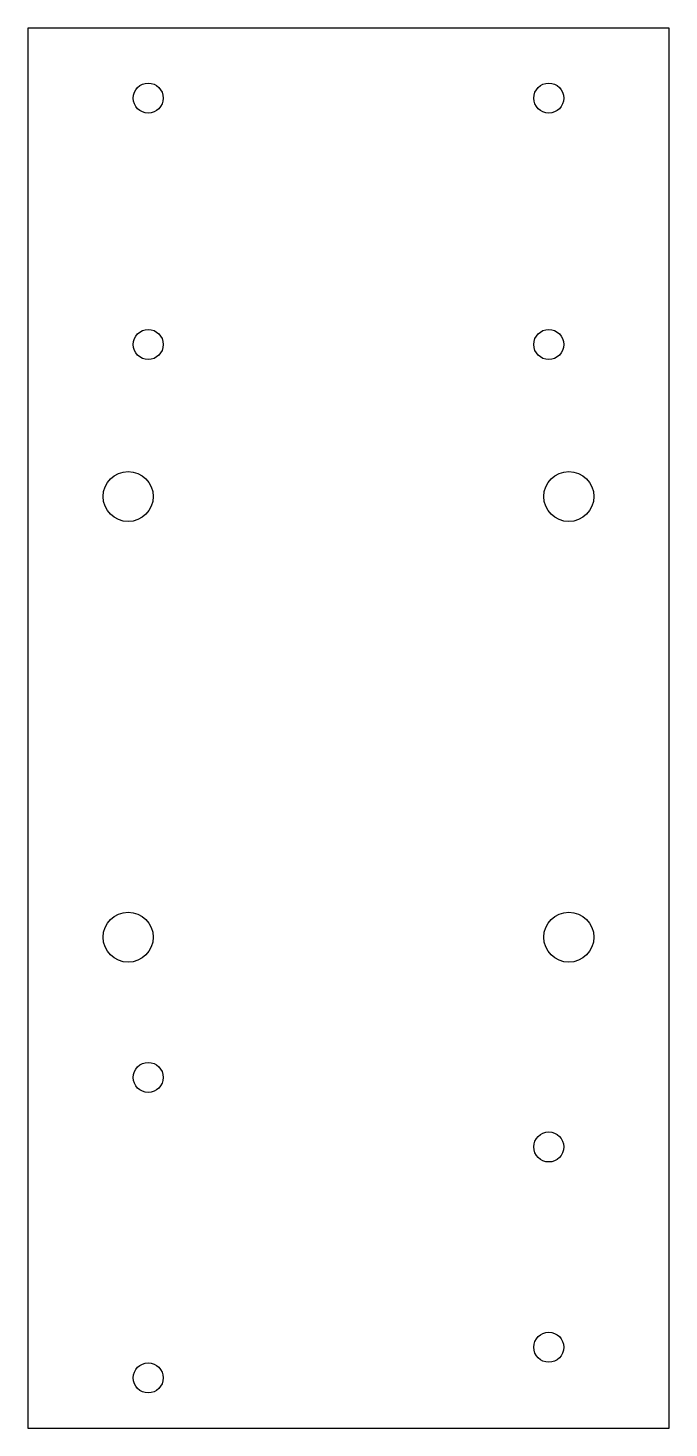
# Model space of a CAD drawing. Header units: millimetres. Extents: x 0 to 64, y 0 to 140.
import ezdxf

# ---------------------------------------------------------------- set-up
doc = ezdxf.new("R2010")
doc.units = ezdxf.units.MM

msp = doc.modelspace()

# ---------------------------------------------------------------- linework, layer by layer
at = {"color": 7, "linetype": 'Continuous', "lineweight": 25}
for p, q in [((64, 139.78), (0, 139.78)), ((0, 139.78), (0, 0)), ((64, 0), (64, 139.78)), ((0, 0), (64, 0))]:
    msp.add_line(p, q, dxfattribs=at)
for centre, radius in [((12, 132.78), 1.5), ((52, 132.78), 1.5), ((12, 108.18), 1.5), ((52, 108.18), 1.5), ((10, 93), 2.5), ((54, 93), 2.5), ((10, 49), 2.5), ((54, 49), 2.5), ((12, 35), 1.5), ((52, 28.06), 1.5), ((52, 8.06), 1.5), ((12, 5), 1.5)]:
    msp.add_circle(centre, radius, dxfattribs=at)

doc.saveas('drawing.dxf')
